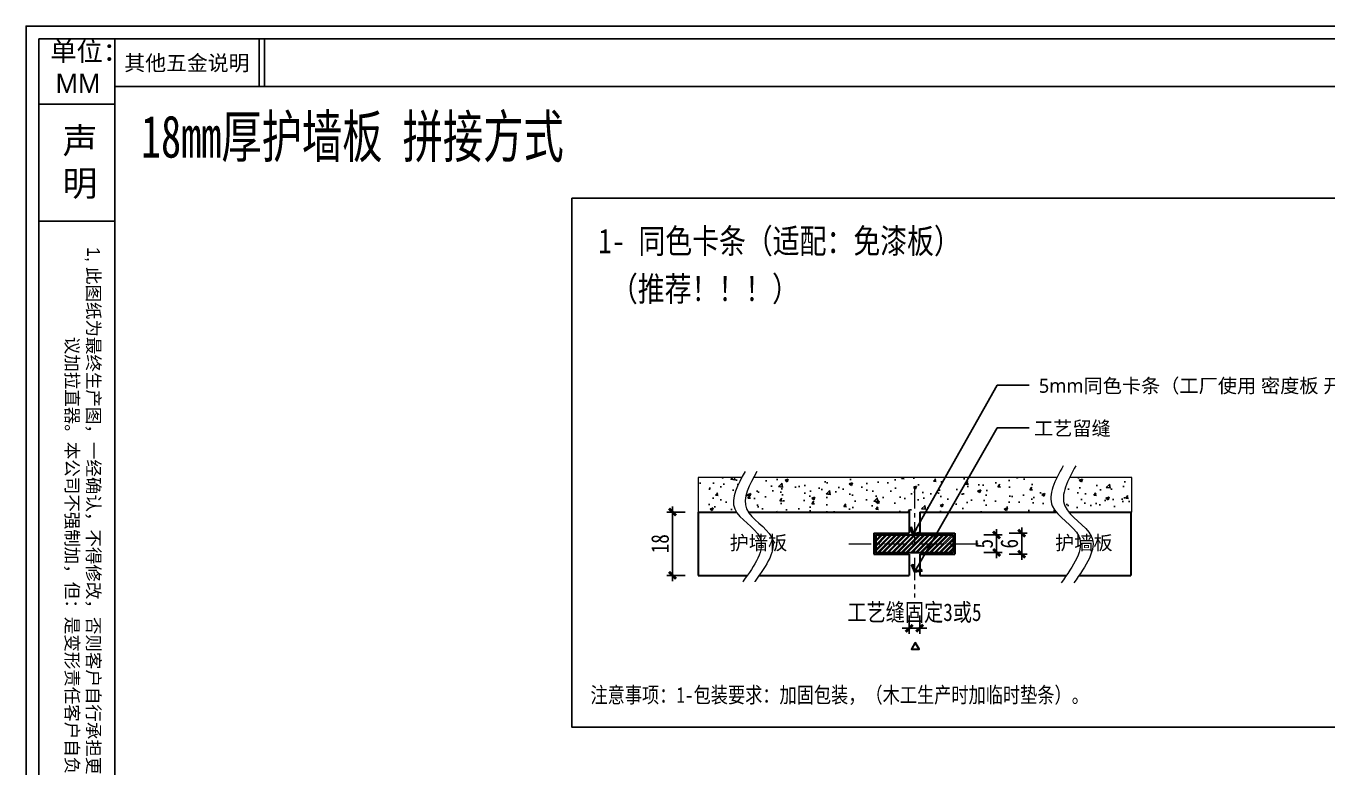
# Model space of a CAD drawing. Header units: millimetres. Extents: x 4862 to 20554, y 7569 to 11262.
# Drawn here: x 5961 to 6331.3, y 9980.1 to 10191 of the extents above; entities that cross this region are included whole.
import ezdxf
from ezdxf.enums import TextEntityAlignment as Align

# ---------------------------------------------------------------- set-up
doc = ezdxf.new("R2010")
doc.units = ezdxf.units.MM
doc.linetypes.add('CENTERX2', pattern=[20.32, 12.7, -2.54, 2.54, -2.54])
doc.layers.add('0 @ 1', color=7, linetype='Continuous')
doc.styles.get("Standard").update_dxf_attribs({"font": 'arial.ttf'})
doc.styles.add('宋', font='SimSun.ttf', dxfattribs={"width": 0.7})
doc.styles.add('家具尺寸文字', font='SimSun.ttf', dxfattribs={"width": 0.8})
doc.styles.add('黑石雅黑', font='Microsoft YaHei.ttf')
doc.dimstyles.new('副本 固装比例2', dxfattribs={"dimscale": 2, "dimtxt": 2.5, "dimasz": 1, "dimexe": 0.8, "dimexo": 1.2, "dimgap": 0.5, "dimtad": 1, "dimdec": 0, "dimdsep": 46, "dimtxsty": '家具尺寸文字', "dimblk": 'ARCHTICK', "dimcen": 0, "dimdle": 0.8, "dimclrd": 8, "dimclre": 8, "dimclrt": 2, "dimadec": 1, "dimazin": 2, "dimtfac": 1, "dimtdec": 0, "dimtix": 1, "dimtmove": 2, "dimatfit": 2, "dimfxl": 0, "dimtolj": 1, "dimtzin": 0, "dimarcsym": 0})
doc.dimstyles.new('深化(A1)1：1', dxfattribs={"dimtxt": 3, "dimasz": 1, "dimexe": 1.5, "dimexo": 1, "dimgap": 1, "dimtad": 1, "dimdec": 0, "dimrnd": 5, "dimdsep": 46, "dimtxsty": '黑石雅黑', "dimblk": 'ARCHTICK', "dimcen": 1, "dimclrd": 44, "dimclre": 44, "dimclrt": 50, "dimadec": 0, "dimazin": 2, "dimtfac": 1, "dimtdec": 0, "dimtix": 1, "dimtmove": 2, "dimatfit": 3, "dimldrblk": 'hl_arrow2', "dimfxl": 0, "dimtolj": 1, "dimarcsym": 0})
pattern_1 = [(50, (-36235.032, 49124.2635), (9.10923345, -0.7969543), [0.9525, -10.4775]), (355, (-36235.032, 49124.2635), (-1.762171, 9.5528423), [0.762, -8.3820292]), (100.451445, (-36234.273, 49124.197), (7.3470624, 8.7558876), [0.8095004, -8.9045122]), (46.1842, (-36235.032, 49126.803), (13.553952, -2.1021164), [1.42875, -15.71625]), (96.635558, (-36233.902, 49126.628), (11.8702067, 12.3713062), [1.214251, -13.3567804]), (351.18415, (-36235.032, 49126.803), (11.8702067, 12.3713062), [1.1429984, -12.5729866]), (21, (-36233.762, 49126.1685), (7.5807196, -5.1132599), [0.9525, -10.4775]), (326, (-36233.762, 49126.1685), (3.0901014, 9.2093983), [0.762, -8.382]), (71.451445, (-36233.13, 49125.742), (10.670821, 4.0961384), [0.8095004, -8.9044969]), (37.5, (-36235.0318, 49124.2635), (0.15443016, 4.22775194), [0, -8.2804, 0, -8.509, 0, -8.41375]), (7.5, (-36235.0318, 49124.2635), (3.34098313, 5.00902874), [0, -4.8514, 0, -8.0899, 0, -3.20675]), (327.5, (-36237.864, 49124.2635), (6.77952976, -0.2864372), [0, -3.175, 0, -9.906, 0, -13.1445]), (317.5, (-36239.134, 49124.2635), (7.40645907, 1.27132455), [0, -4.1275, 0, -6.5786, 0, -9.3345])]

# ---------------------------------------------------------------- blocks, each defined once
blk = doc.blocks.new('A$C398a0407')
for p, q in [((443.2, 6784), (443.2, 64)), ((1163.2, 6546.9), (1163.2, 6784)), ((1189.6, 6546.9), (1189.6, 6784)), ((443.2, 6546.9), (8134, 6546.9))]:
    blk.add_line(p, q)
at = {"color": 8}
for p, q in [((64, 6457.7), (443.2, 6457.7)), ((64, 5874.2), (443.2, 5874.2))]:
    blk.add_line(p, q, dxfattribs=at)
for points in [[(9632, 0), (0, 0), (0, 6848), (9632, 6848)], [(9568, 64), (64, 64), (64, 6784), (9568, 6784)]]:
    blk.add_lwpolyline(points, close=True)
at = {"color": 8, "insert": (368.9, 272.3), "char_height": 64, "width": 5497.15, "attachment_point": 3, "rotation": 270}
blk.add_mtext('1, {\\fSimSun|b0|i0|c134|p2;此图纸为最终生产图，一经确认，不得修改，否则客户自行承担更改所产生的费用以及更改后出现的后果。  }2{\\fSimSun|b0|i0|c134|p2;，门高1600mm以上的门，都建议加拉直器。本公司不强制加，但：是变形责任客户自负。  }3{\\fSimSun|b0|i0|c134|p2;，如客户需要另外添加任何配件，需另外下单，此图纸不包含在内。}', dxfattribs=at)
at = {"layer": '0 @ 1', "color": 8, "attachment_point": 1}
for s, insert, char_height, width in [('\\pi13.703;单位：\\P\\pi40.286;MM', (107.3, 6770.1), 96, 391.163), ('{\\fSimSun|b0|i0|c134|p2;其他五金说明}', (490.9, 6701.9), 76.325, 737.994), ('声明', (182.3, 6340), 127.53, 194.038)]:
    blk.add_mtext(s, dxfattribs=dict(at, insert=insert, char_height=char_height, width=width))
blk = doc.blocks.new('_ArchTick')
at = {"color": 0, "linetype": 'ByBlock', "const_width": 0.4}
blk.add_lwpolyline([(-0.5, -0.5), (0.5, 0.5)], dxfattribs=at)
blk = doc.blocks.new('hl_arrow2')
at = {"color": 2}
blk.add_line((-0.22, 0), (-1, 0), dxfattribs=at)
blk.add_lwpolyline([(-0.22, 0), (-0.86, -0.69), (-0.65, -0.86), (0, 0), (-0.65, 0.86), (-0.86, 0.69)], close=True, dxfattribs=at)
for points in [[(-0.86, 0.69), (-0.65, 0.86), (-0.22, 0), (0, 0)], [(-0.86, -0.69), (-0.65, -0.86), (-0.22, 0), (0, 0)]]:
    blk.add_solid(points, dxfattribs=at)
blk = doc.blocks.new('*D136')
at = {"color": 8, "lineweight": -2, "transparency": 16777216}
for p, q in [((6212.15, 10019.83), (6210.15, 10019.83)), ((6212.15, 10023.43), (6212.15, 10018.23)), ((6212.15, 10019.83), (6215.15, 10019.83)), ((6215.15, 10023.43), (6215.15, 10018.23)), ((6215.15, 10019.83), (6217.15, 10019.83))]:
    blk.add_line(p, q, dxfattribs=at)
at = {"layer": 'Defpoints', "color": 0, "transparency": 16777216}
for p in [(6212.15, 10034.86), (6215.15, 10034.86), (6215.15, 10019.83)]:
    blk.add_point(p, dxfattribs=at)
at = {"color": 8, "lineweight": -2, "transparency": 16777216, "xscale": 2, "yscale": 2, "zscale": 2}
blk.add_blockref('_ArchTick', (6212.15, 10019.83), dxfattribs=at)
at = {"color": 8, "lineweight": -2, "transparency": 16777216, "xscale": 2, "yscale": 2, "zscale": 2, "rotation": 180}
blk.add_blockref('_ArchTick', (6215.15, 10019.83), dxfattribs=at)
at = {"color": 2, "transparency": 16777216, "insert": (6213.65, 10024.11), "char_height": 5, "attachment_point": 5, "style": '家具尺寸文字'}
blk.add_mtext('\\A1;工艺缝固定3或5', dxfattribs=at)
blk = doc.blocks.new('*D140')
at = {"color": 8, "lineweight": -2, "transparency": 16777216}
for p, q in [((6144.82, 10033.26), (6144.82, 10054.46)), ((6148.42, 10052.86), (6143.22, 10052.86)), ((6148.42, 10034.86), (6143.22, 10034.86))]:
    blk.add_line(p, q, dxfattribs=at)
at = {"layer": 'Defpoints', "color": 0, "transparency": 16777216}
for p in [(6144.82, 10052.86), (6152.15, 10052.86), (6152.15, 10034.86)]:
    blk.add_point(p, dxfattribs=at)
at = {"color": 8, "lineweight": -2, "transparency": 16777216, "xscale": 2, "yscale": 2, "zscale": 2}
for p, rotation in [((6144.82, 10052.86), 90), ((6144.82, 10034.86), 270)]:
    blk.add_blockref('_ArchTick', p, dxfattribs=dict(at, rotation=rotation))
at = {"color": 2, "transparency": 16777216, "insert": (6141.32, 10043.86), "char_height": 5, "attachment_point": 5, "rotation": 90, "style": '家具尺寸文字'}
blk.add_mtext('\\A1;18', dxfattribs=at)
blk = doc.blocks.new('*D137')
at = {"color": 8, "lineweight": -2, "transparency": 16777216}
for p, q in [((6240.55, 10046.86), (6245.75, 10046.86)), ((6244.15, 10039.26), (6244.15, 10048.46)), ((6240.55, 10040.86), (6245.75, 10040.86))]:
    blk.add_line(p, q, dxfattribs=at)
at = {"layer": 'Defpoints', "color": 0, "transparency": 16777216}
for p in [(6225.15, 10046.86), (6244.15, 10046.86), (6225.15, 10040.86)]:
    blk.add_point(p, dxfattribs=at)
at = {"color": 8, "lineweight": -2, "transparency": 16777216, "xscale": 2, "yscale": 2, "zscale": 2}
for p, rotation in [((6244.15, 10046.86), 90), ((6244.15, 10040.86), 270)]:
    blk.add_blockref('_ArchTick', p, dxfattribs=dict(at, rotation=rotation))
at = {"color": 2, "transparency": 16777216, "insert": (6240.65, 10043.86), "char_height": 5, "attachment_point": 5, "rotation": 90, "style": '家具尺寸文字'}
blk.add_mtext('\\A1;6', dxfattribs=at)
blk = doc.blocks.new('*D139')
at = {"color": 8, "lineweight": -2, "transparency": 16777216}
for p, q in [((6233.4, 10046.36), (6238.6, 10046.36)), ((6237, 10039.76), (6237, 10047.96)), ((6233.4, 10041.36), (6238.6, 10041.36))]:
    blk.add_line(p, q, dxfattribs=at)
at = {"layer": 'Defpoints', "color": 0, "transparency": 16777216}
for p in [(6224.65, 10046.36), (6237, 10046.36), (6224.65, 10041.36)]:
    blk.add_point(p, dxfattribs=at)
at = {"color": 8, "lineweight": -2, "transparency": 16777216, "xscale": 2, "yscale": 2, "zscale": 2}
for p, rotation in [((6237, 10046.36), 90), ((6237, 10041.36), 270)]:
    blk.add_blockref('_ArchTick', p, dxfattribs=dict(at, rotation=rotation))
at = {"color": 2, "transparency": 16777216, "insert": (6233.5, 10043.86), "char_height": 5, "attachment_point": 5, "rotation": 90, "style": '家具尺寸文字'}
blk.add_mtext('\\A1;5', dxfattribs=at)
blk = doc.blocks.new('A$Caecb7373')
at = {"color": 1}
blk.add_lwpolyline([(0, 821.76), (1155.84, 821.76), (1155.84, 0), (0, 0)], close=True, dxfattribs=at)

msp = doc.modelspace()

# ---------------------------------------------------------------- hatches: boundary and pattern name
h = msp.add_hatch()
h.set_pattern_fill('AR-CONC', color=8, scale=0.05)
h.set_pattern_definition(pattern_1)
h.paths.add_polyline_path([(6164.297, 10062.255), (6164.288, 10062.236), (6164.311, 10062.281), (6164.335, 10062.326), (6164.358, 10062.37), (6164.381, 10062.415), (6164.405, 10062.46), (6164.429, 10062.504), (6164.452, 10062.549), (6164.476, 10062.594), (6164.5, 10062.638), (6152.146, 10062.638), (6152.146, 10052.865), (6163.049, 10052.865), (6162.938, 10053.036), (6162.775, 10053.319), (6162.631, 10053.605), (6162.507, 10053.896), (6162.403, 10054.191), (6162.319, 10054.491), (6162.254, 10054.795), (6162.207, 10055.103), (6162.178, 10055.415), (6162.166, 10055.731), (6162.17, 10056.05), (6162.19, 10056.373), (6162.225, 10056.699), (6162.274, 10057.029), (6162.337, 10057.361), (6162.413, 10057.696), (6162.502, 10058.035), (6162.602, 10058.375), (6162.714, 10058.719), (6162.836, 10059.064), (6162.968, 10059.412), (6163.109, 10059.762), (6163.258, 10060.113), (6163.415, 10060.467), (6163.58, 10060.822), (6163.751, 10061.178), (6163.928, 10061.536), (6164.11, 10061.895)])
h.paths.add_polyline_path([(6256.006, 10056.55), (6256.018, 10056.374), (6256.028, 10056.355), (6256.049, 10056.319), (6256.07, 10056.284), (6256.091, 10056.248), (6256.113, 10056.212), (6256.135, 10056.177), (6256.157, 10056.141), (6256.18, 10056.106), (6256.203, 10056.07), (6256.226, 10056.035), (6256.25, 10056), (6256.274, 10055.965), (6256.299, 10055.93), (6256.323, 10055.895), (6256.348, 10055.86), (6256.374, 10055.825), (6256.4, 10055.79), (6256.426, 10055.756), (6256.452, 10055.721), (6256.478, 10055.686), (6256.505, 10055.652), (6256.533, 10055.617), (6256.56, 10055.583), (6256.588, 10055.549), (6256.616, 10055.515), (6256.644, 10055.48), (6256.673, 10055.446), (6256.701, 10055.412), (6256.73, 10055.378), (6256.76, 10055.344), (6256.789, 10055.31), (6256.819, 10055.277), (6256.849, 10055.243), (6256.879, 10055.209), (6256.91, 10055.176), (6256.941, 10055.142), (6256.972, 10055.108), (6257.003, 10055.075), (6257.034, 10055.041), (6257.066, 10055.008), (6257.097, 10054.975), (6257.129, 10054.941), (6257.161, 10054.908), (6257.194, 10054.875), (6257.226, 10054.842), (6257.259, 10054.809), (6257.292, 10054.776), (6257.325, 10054.743), (6257.358, 10054.71), (6257.392, 10054.677), (6257.425, 10054.644), (6257.459, 10054.611), (6257.493, 10054.578), (6257.526, 10054.545), (6257.561, 10054.512), (6257.595, 10054.48), (6257.629, 10054.447), (6257.664, 10054.414), (6257.698, 10054.382), (6257.733, 10054.349), (6257.768, 10054.316), (6257.803, 10054.284), (6257.838, 10054.251), (6257.873, 10054.219), (6257.908, 10054.186), (6257.943, 10054.154), (6257.979, 10054.121), (6258.014, 10054.089), (6258.05, 10054.057), (6258.085, 10054.024), (6258.121, 10053.992), (6258.157, 10053.96), (6258.192, 10053.927), (6258.228, 10053.895), (6258.264, 10053.863), (6258.3, 10053.831), (6258.336, 10053.798), (6258.372, 10053.766), (6258.408, 10053.734), (6258.444, 10053.702), (6258.48, 10053.669), (6258.516, 10053.637), (6258.552, 10053.605), (6258.588, 10053.573), (6258.624, 10053.541), (6258.66, 10053.508), (6258.696, 10053.476), (6258.733, 10053.444), (6258.769, 10053.412), (6258.805, 10053.38), (6258.841, 10053.348), (6258.877, 10053.316), (6258.912, 10053.283), (6258.948, 10053.251), (6258.984, 10053.219), (6259.02, 10053.187), (6259.056, 10053.155), (6259.091, 10053.123), (6259.127, 10053.09), (6259.162, 10053.058), (6259.198, 10053.026), (6259.233, 10052.994), (6259.269, 10052.962), (6259.304, 10052.929), (6259.339, 10052.897), (6259.374, 10052.865), (6275.469, 10052.865), (6275.469, 10062.638), (6257.752, 10062.638), (6257.722, 10062.578), (6257.542, 10062.206), (6257.369, 10061.835), (6257.203, 10061.466), (6257.045, 10061.099), (6256.896, 10060.734), (6256.755, 10060.37), (6256.625, 10060.009), (6256.505, 10059.65), (6256.396, 10059.294), (6256.299, 10058.94), (6256.215, 10058.589), (6256.143, 10058.241), (6256.086, 10057.896), (6256.042, 10057.555), (6256.014, 10057.216), (6256.002, 10056.881)])
h.paths.add_polyline_path([(6252.963, 10057.591), (6252.967, 10057.572), (6252.97, 10057.552)])
h.paths.add_polyline_path([(6254.042, 10062.366), (6254.02, 10062.321), (6254.042, 10062.366), (6254.064, 10062.411), (6254.085, 10062.457), (6254.107, 10062.502), (6254.129, 10062.548), (6254.152, 10062.593), (6254.174, 10062.638), (6167.862, 10062.638), (6167.85, 10062.616), (6167.659, 10062.255), (6167.472, 10061.895), (6167.29, 10061.536), (6167.113, 10061.178), (6166.942, 10060.822), (6166.778, 10060.467), (6166.62, 10060.113), (6166.471, 10059.762), (6166.33, 10059.412), (6166.198, 10059.064), (6166.076, 10058.719), (6165.964, 10058.375), (6165.864, 10058.035), (6165.775, 10057.696), (6165.699, 10057.361), (6165.636, 10057.029), (6165.587, 10056.699), (6165.552, 10056.373), (6165.537, 10056.129), (6165.538, 10056.125), (6165.554, 10056.089), (6165.569, 10056.053), (6165.585, 10056.017), (6165.602, 10055.981), (6165.619, 10055.945), (6165.636, 10055.91), (6165.654, 10055.874), (6165.672, 10055.839), (6165.69, 10055.804), (6165.709, 10055.768), (6165.729, 10055.733), (6165.748, 10055.698), (6165.768, 10055.663), (6165.789, 10055.628), (6165.81, 10055.593), (6165.831, 10055.559), (6165.852, 10055.524), (6165.874, 10055.489), (6165.896, 10055.455), (6165.919, 10055.42), (6165.942, 10055.386), (6165.965, 10055.352), (6165.989, 10055.318), (6166.013, 10055.284), (6166.037, 10055.25), (6166.061, 10055.216), (6166.086, 10055.182), (6166.111, 10055.148), (6166.137, 10055.114), (6166.163, 10055.08), (6166.189, 10055.047), (6166.215, 10055.013), (6166.242, 10054.98), (6166.269, 10054.946), (6166.296, 10054.913), (6166.323, 10054.88), (6166.351, 10054.846), (6166.379, 10054.813), (6166.407, 10054.78), (6166.436, 10054.747), (6166.465, 10054.714), (6166.494, 10054.681), (6166.523, 10054.648), (6166.552, 10054.615), (6166.582, 10054.582), (6166.612, 10054.55), (6166.642, 10054.517), (6166.672, 10054.484), (6166.703, 10054.452), (6166.734, 10054.419), (6166.765, 10054.387), (6166.796, 10054.354), (6166.827, 10054.322), (6166.859, 10054.29), (6166.89, 10054.257), (6166.922, 10054.225), (6166.954, 10054.193), (6166.987, 10054.161), (6167.019, 10054.129), (6167.052, 10054.096), (6167.084, 10054.064), (6167.117, 10054.032), (6167.15, 10054), (6167.183, 10053.968), (6167.217, 10053.936), (6167.25, 10053.905), (6167.284, 10053.873), (6167.317, 10053.841), (6167.351, 10053.809), (6167.385, 10053.777), (6167.419, 10053.746), (6167.453, 10053.714), (6167.487, 10053.682), (6167.521, 10053.651), (6167.556, 10053.619), (6167.59, 10053.587), (6167.625, 10053.556), (6167.659, 10053.524), (6167.694, 10053.493), (6167.729, 10053.461), (6167.764, 10053.43), (6167.799, 10053.398), (6167.833, 10053.367), (6167.868, 10053.335), (6167.903, 10053.304), (6167.938, 10053.272), (6167.973, 10053.241), (6168.009, 10053.21), (6168.044, 10053.178), (6168.079, 10053.147), (6168.114, 10053.116), (6168.149, 10053.084), (6168.184, 10053.053), (6168.219, 10053.021), (6168.255, 10052.99), (6168.29, 10052.959), (6168.325, 10052.927), (6168.36, 10052.896), (6168.395, 10052.865), (6253.958, 10052.865), (6253.745, 10053.131), (6253.544, 10053.4), (6253.358, 10053.672), (6253.187, 10053.948), (6253.032, 10054.227), (6252.894, 10054.51), (6252.775, 10054.797), (6252.674, 10055.089), (6252.591, 10055.384), (6252.525, 10055.683), (6252.477, 10055.986), (6252.444, 10056.293), (6252.427, 10056.603), (6252.425, 10056.916), (6252.438, 10057.233), (6252.465, 10057.552), (6252.505, 10057.875), (6252.558, 10058.201), (6252.624, 10058.529), (6252.701, 10058.86), (6252.79, 10059.193), (6252.889, 10059.529), (6252.999, 10059.867), (6253.118, 10060.207), (6253.246, 10060.55), (6253.383, 10060.894), (6253.527, 10061.24), (6253.679, 10061.587), (6253.838, 10061.936), (6254.003, 10062.287)])
h.paths.add_polyline_path([(6255.758, 10053.766), (6255.775, 10053.751), (6255.794, 10053.734)])
h.paths.add_polyline_path([(6253.988, 10062.253), (6253.978, 10062.23), (6253.999, 10062.276)])
h.paths.add_polyline_path([(6255.686, 10053.831), (6255.703, 10053.815), (6255.722, 10053.798)])
h.paths.add_polyline_path([(6253.946, 10062.162), (6253.935, 10062.14), (6253.956, 10062.185)])
h.paths.add_polyline_path([(6255.615, 10053.895), (6255.632, 10053.88), (6255.651, 10053.863)])
h.paths.add_polyline_path([(6253.904, 10062.072), (6253.894, 10062.05), (6253.914, 10062.095)])
h.paths.add_polyline_path([(6255.543, 10053.96), (6255.56, 10053.944), (6255.579, 10053.927)])
h.paths.add_polyline_path([(6253.863, 10061.982), (6253.853, 10061.96), (6253.873, 10062.005)])
h.paths.add_polyline_path([(6255.472, 10054.024), (6255.489, 10054.009), (6255.507, 10053.992)])
h.paths.add_polyline_path([(6253.822, 10061.892), (6253.812, 10061.87), (6253.832, 10061.915)])
h.paths.add_polyline_path([(6255.401, 10054.089), (6255.418, 10054.073), (6255.436, 10054.057)])
h.paths.add_polyline_path([(6253.782, 10061.802), (6253.772, 10061.78), (6253.792, 10061.825)])
h.paths.add_polyline_path([(6255.33, 10054.154), (6255.347, 10054.138), (6255.365, 10054.121)])
h.paths.add_polyline_path([(6253.743, 10061.712), (6253.733, 10061.69), (6253.753, 10061.735)])
h.paths.add_polyline_path([(6255.259, 10054.219), (6255.276, 10054.203), (6255.294, 10054.186)])
h.paths.add_polyline_path([(6253.704, 10061.623), (6253.695, 10061.601), (6253.714, 10061.645)])
h.paths.add_polyline_path([(6255.189, 10054.284), (6255.206, 10054.268), (6255.224, 10054.251)])
h.paths.add_polyline_path([(6253.666, 10061.533), (6253.657, 10061.511), (6253.676, 10061.556)])
h.paths.add_polyline_path([(6255.119, 10054.349), (6255.136, 10054.333), (6255.154, 10054.316)])
h.paths.add_polyline_path([(6253.629, 10061.444), (6253.62, 10061.422), (6253.638, 10061.467)])
h.paths.add_polyline_path([(6255.05, 10054.414), (6255.067, 10054.398), (6255.085, 10054.382)])
h.paths.add_polyline_path([(6253.592, 10061.355), (6253.583, 10061.333), (6253.601, 10061.377)])
h.paths.add_polyline_path([(6254.981, 10054.48), (6254.998, 10054.464), (6255.016, 10054.447)])
h.paths.add_polyline_path([(6253.556, 10061.266), (6253.548, 10061.244), (6253.565, 10061.288)])
h.paths.add_polyline_path([(6254.913, 10054.545), (6254.93, 10054.529), (6254.947, 10054.512)])
h.paths.add_polyline_path([(6253.521, 10061.177), (6253.513, 10061.155), (6253.53, 10061.2)])
h.paths.add_polyline_path([(6254.845, 10054.611), (6254.862, 10054.595), (6254.879, 10054.578)])
h.paths.add_polyline_path([(6253.487, 10061.089), (6253.478, 10061.067), (6253.495, 10061.111)])
h.paths.add_polyline_path([(6254.778, 10054.677), (6254.794, 10054.66), (6254.811, 10054.644)])
h.paths.add_polyline_path([(6253.453, 10061), (6253.445, 10060.978), (6253.462, 10061.022)])
h.paths.add_polyline_path([(6254.711, 10054.743), (6254.728, 10054.726), (6254.745, 10054.71)])
h.paths.add_polyline_path([(6253.42, 10060.912), (6253.412, 10060.89), (6253.429, 10060.934)])
h.paths.add_polyline_path([(6254.645, 10054.809), (6254.662, 10054.792), (6254.678, 10054.776)])
h.paths.add_polyline_path([(6253.388, 10060.824), (6253.381, 10060.802), (6253.397, 10060.846)])
h.paths.add_polyline_path([(6254.58, 10054.875), (6254.596, 10054.859), (6254.613, 10054.842)])
h.paths.add_polyline_path([(6253.357, 10060.736), (6253.35, 10060.714), (6253.365, 10060.758)])
h.paths.add_polyline_path([(6254.516, 10054.941), (6254.532, 10054.925), (6254.548, 10054.908)])
h.paths.add_polyline_path([(6253.327, 10060.648), (6253.32, 10060.626), (6253.335, 10060.67)])
h.paths.add_polyline_path([(6254.452, 10055.008), (6254.468, 10054.992), (6254.484, 10054.975)])
h.paths.add_polyline_path([(6253.298, 10060.561), (6253.29, 10060.539), (6253.305, 10060.583)])
h.paths.add_polyline_path([(6254.389, 10055.075), (6254.405, 10055.058), (6254.42, 10055.041)])
h.paths.add_polyline_path([(6253.269, 10060.473), (6253.262, 10060.452), (6253.276, 10060.495)])
h.paths.add_polyline_path([(6254.327, 10055.142), (6254.342, 10055.125), (6254.358, 10055.108)])
h.paths.add_polyline_path([(6253.241, 10060.386), (6253.235, 10060.365), (6253.248, 10060.408)])
h.paths.add_polyline_path([(6254.266, 10055.209), (6254.281, 10055.193), (6254.296, 10055.176)])
h.paths.add_polyline_path([(6253.215, 10060.299), (6253.208, 10060.278), (6253.221, 10060.321)])
h.paths.add_polyline_path([(6254.206, 10055.277), (6254.22, 10055.26), (6254.236, 10055.243)])
h.paths.add_polyline_path([(6253.189, 10060.213), (6253.183, 10060.191), (6253.195, 10060.234)])
h.paths.add_polyline_path([(6254.146, 10055.344), (6254.161, 10055.328), (6254.176, 10055.31)])
h.paths.add_polyline_path([(6253.164, 10060.126), (6253.158, 10060.105), (6253.17, 10060.148)])
h.paths.add_polyline_path([(6254.088, 10055.412), (6254.102, 10055.395), (6254.117, 10055.378)])
h.paths.add_polyline_path([(6253.14, 10060.04), (6253.135, 10060.018), (6253.146, 10060.061)])
h.paths.add_polyline_path([(6254.03, 10055.48), (6254.044, 10055.463), (6254.059, 10055.446)])
h.paths.add_polyline_path([(6253.117, 10059.954), (6253.112, 10059.932), (6253.123, 10059.975)])
h.paths.add_polyline_path([(6253.974, 10055.549), (6253.988, 10055.532), (6254.002, 10055.515)])
h.paths.add_polyline_path([(6253.096, 10059.868), (6253.09, 10059.847), (6253.101, 10059.889)])
h.paths.add_polyline_path([(6253.919, 10055.617), (6253.932, 10055.6), (6253.946, 10055.583)])
h.paths.add_polyline_path([(6253.075, 10059.782), (6253.07, 10059.761), (6253.08, 10059.804)])
h.paths.add_polyline_path([(6253.865, 10055.686), (6253.878, 10055.669), (6253.892, 10055.652)])
h.paths.add_polyline_path([(6253.055, 10059.697), (6253.05, 10059.676), (6253.06, 10059.718)])
h.paths.add_polyline_path([(6253.812, 10055.756), (6253.825, 10055.738), (6253.838, 10055.721)])
h.paths.add_polyline_path([(6253.036, 10059.612), (6253.032, 10059.591), (6253.041, 10059.633)])
h.paths.add_polyline_path([(6253.76, 10055.825), (6253.773, 10055.808), (6253.786, 10055.79)])
h.paths.add_polyline_path([(6253.019, 10059.527), (6253.014, 10059.506), (6253.023, 10059.548)])
h.paths.add_polyline_path([(6253.71, 10055.895), (6253.722, 10055.877), (6253.735, 10055.86)])
h.paths.add_polyline_path([(6253.002, 10059.442), (6252.998, 10059.421), (6253.006, 10059.463)])
h.paths.add_polyline_path([(6253.661, 10055.965), (6253.673, 10055.947), (6253.685, 10055.93)])
h.paths.add_polyline_path([(6252.987, 10059.358), (6252.983, 10059.337), (6252.991, 10059.379)])
h.paths.add_polyline_path([(6253.613, 10056.035), (6253.624, 10056.017), (6253.637, 10056)])
h.paths.add_polyline_path([(6252.972, 10059.274), (6252.969, 10059.253), (6252.976, 10059.295)])
h.paths.add_polyline_path([(6253.566, 10056.106), (6253.578, 10056.088), (6253.589, 10056.07)])
h.paths.add_polyline_path([(6252.959, 10059.19), (6252.956, 10059.169), (6252.963, 10059.211)])
h.paths.add_polyline_path([(6253.521, 10056.177), (6253.532, 10056.159), (6253.543, 10056.141)])
h.paths.add_polyline_path([(6252.947, 10059.106), (6252.945, 10059.085), (6252.95, 10059.127)])
h.paths.add_polyline_path([(6253.477, 10056.248), (6253.488, 10056.23), (6253.499, 10056.212)])
h.paths.add_polyline_path([(6252.937, 10059.023), (6252.934, 10059.002), (6252.939, 10059.044)])
h.paths.add_polyline_path([(6253.435, 10056.319), (6253.445, 10056.302), (6253.456, 10056.284)])
h.paths.add_polyline_path([(6252.927, 10058.94), (6252.925, 10058.919), (6252.929, 10058.96)])
h.paths.add_polyline_path([(6253.394, 10056.391), (6253.404, 10056.373), (6253.415, 10056.355)])
h.paths.add_polyline_path([(6252.919, 10058.857), (6252.917, 10058.836), (6252.921, 10058.878)])
h.paths.add_polyline_path([(6253.355, 10056.464), (6253.365, 10056.446), (6253.375, 10056.427)])
h.paths.add_polyline_path([(6252.912, 10058.774), (6252.91, 10058.754), (6252.913, 10058.795)])
h.paths.add_polyline_path([(6253.317, 10056.536), (6253.326, 10056.518), (6253.336, 10056.5)])
h.paths.add_polyline_path([(6252.906, 10058.692), (6252.905, 10058.672), (6252.907, 10058.713)])
h.paths.add_polyline_path([(6253.281, 10056.609), (6253.29, 10056.591), (6253.299, 10056.573)])
h.paths.add_polyline_path([(6252.901, 10058.61), (6252.9, 10058.59), (6252.902, 10058.631)])
h.paths.add_polyline_path([(6253.247, 10056.682), (6253.255, 10056.664), (6253.264, 10056.646)])
h.paths.add_polyline_path([(6252.898, 10058.528), (6252.898, 10058.508), (6252.899, 10058.549)])
h.paths.add_polyline_path([(6253.214, 10056.756), (6253.222, 10056.738), (6253.23, 10056.719)])
h.paths.add_polyline_path([(6252.896, 10058.447), (6252.896, 10058.427), (6252.897, 10058.467)])
h.paths.add_polyline_path([(6253.183, 10056.83), (6253.191, 10056.812), (6253.198, 10056.793)])
h.paths.add_polyline_path([(6252.896, 10058.366), (6252.896, 10058.346), (6252.896, 10058.386)])
h.paths.add_polyline_path([(6253.154, 10056.905), (6253.161, 10056.886), (6253.168, 10056.867)])
h.paths.add_polyline_path([(6252.896, 10058.285), (6252.897, 10058.265), (6252.896, 10058.305)])
h.paths.add_polyline_path([(6253.126, 10056.98), (6253.133, 10056.961), (6253.14, 10056.942)])
h.paths.add_polyline_path([(6252.898, 10058.204), (6252.899, 10058.184), (6252.898, 10058.225)])
h.paths.add_polyline_path([(6253.1, 10057.055), (6253.106, 10057.036), (6253.113, 10057.017)])
h.paths.add_polyline_path([(6252.902, 10058.124), (6252.903, 10058.104), (6252.901, 10058.144)])
h.paths.add_polyline_path([(6253.076, 10057.13), (6253.082, 10057.111), (6253.088, 10057.092)])
h.paths.add_polyline_path([(6252.907, 10058.044), (6252.908, 10058.024), (6252.906, 10058.064)])
h.paths.add_polyline_path([(6253.053, 10057.206), (6253.058, 10057.187), (6253.064, 10057.168)])
h.paths.add_polyline_path([(6252.913, 10057.965), (6252.915, 10057.945), (6252.912, 10057.985)])
h.paths.add_polyline_path([(6253.032, 10057.283), (6253.037, 10057.263), (6253.042, 10057.244)])
h.paths.add_polyline_path([(6252.921, 10057.885), (6252.923, 10057.866), (6252.919, 10057.905)])
h.paths.add_polyline_path([(6253.012, 10057.359), (6253.017, 10057.34), (6253.022, 10057.321)])
h.paths.add_polyline_path([(6252.93, 10057.807), (6252.933, 10057.787), (6252.928, 10057.826)])
h.paths.add_polyline_path([(6252.994, 10057.436), (6252.999, 10057.417), (6253.003, 10057.398)])
h.paths.add_polyline_path([(6252.941, 10057.728), (6252.944, 10057.708), (6252.938, 10057.748)])
h.paths.add_polyline_path([(6252.978, 10057.514), (6252.982, 10057.494), (6252.986, 10057.475)])
h.paths.add_polyline_path([(6252.95, 10057.669), (6252.953, 10057.65), (6252.956, 10057.63)])
h = msp.add_hatch()
h.set_pattern_fill('AR-CONC', color=8, scale=0.05)
h.set_pattern_definition(pattern_1)
h.paths.add_polyline_path([(6164.297, 10062.255), (6164.288, 10062.236), (6164.311, 10062.281), (6164.335, 10062.326), (6164.358, 10062.37), (6164.381, 10062.415), (6164.405, 10062.46), (6164.429, 10062.504), (6164.452, 10062.549), (6164.476, 10062.594), (6164.5, 10062.638), (6152.146, 10062.638), (6152.146, 10052.865), (6163.049, 10052.865), (6162.938, 10053.036), (6162.775, 10053.319), (6162.631, 10053.605), (6162.507, 10053.896), (6162.403, 10054.191), (6162.319, 10054.491), (6162.254, 10054.795), (6162.207, 10055.103), (6162.178, 10055.415), (6162.166, 10055.731), (6162.17, 10056.05), (6162.19, 10056.373), (6162.225, 10056.699), (6162.274, 10057.029), (6162.337, 10057.361), (6162.413, 10057.696), (6162.502, 10058.035), (6162.602, 10058.375), (6162.714, 10058.719), (6162.836, 10059.064), (6162.968, 10059.412), (6163.109, 10059.762), (6163.258, 10060.113), (6163.415, 10060.467), (6163.58, 10060.822), (6163.751, 10061.178), (6163.928, 10061.536), (6164.11, 10061.895)])
h.paths.add_polyline_path([(6256.006, 10056.55), (6256.018, 10056.374), (6256.028, 10056.355), (6256.049, 10056.319), (6256.07, 10056.284), (6256.091, 10056.248), (6256.113, 10056.212), (6256.135, 10056.177), (6256.157, 10056.141), (6256.18, 10056.106), (6256.203, 10056.07), (6256.226, 10056.035), (6256.25, 10056), (6256.274, 10055.965), (6256.299, 10055.93), (6256.323, 10055.895), (6256.348, 10055.86), (6256.374, 10055.825), (6256.4, 10055.79), (6256.426, 10055.756), (6256.452, 10055.721), (6256.478, 10055.686), (6256.505, 10055.652), (6256.533, 10055.617), (6256.56, 10055.583), (6256.588, 10055.549), (6256.616, 10055.515), (6256.644, 10055.48), (6256.673, 10055.446), (6256.701, 10055.412), (6256.73, 10055.378), (6256.76, 10055.344), (6256.789, 10055.31), (6256.819, 10055.277), (6256.849, 10055.243), (6256.879, 10055.209), (6256.91, 10055.176), (6256.941, 10055.142), (6256.972, 10055.108), (6257.003, 10055.075), (6257.034, 10055.041), (6257.066, 10055.008), (6257.097, 10054.975), (6257.129, 10054.941), (6257.161, 10054.908), (6257.194, 10054.875), (6257.226, 10054.842), (6257.259, 10054.809), (6257.292, 10054.776), (6257.325, 10054.743), (6257.358, 10054.71), (6257.392, 10054.677), (6257.425, 10054.644), (6257.459, 10054.611), (6257.493, 10054.578), (6257.526, 10054.545), (6257.561, 10054.512), (6257.595, 10054.48), (6257.629, 10054.447), (6257.664, 10054.414), (6257.698, 10054.382), (6257.733, 10054.349), (6257.768, 10054.316), (6257.803, 10054.284), (6257.838, 10054.251), (6257.873, 10054.219), (6257.908, 10054.186), (6257.943, 10054.154), (6257.979, 10054.121), (6258.014, 10054.089), (6258.05, 10054.057), (6258.085, 10054.024), (6258.121, 10053.992), (6258.157, 10053.96), (6258.192, 10053.927), (6258.228, 10053.895), (6258.264, 10053.863), (6258.3, 10053.831), (6258.336, 10053.798), (6258.372, 10053.766), (6258.408, 10053.734), (6258.444, 10053.702), (6258.48, 10053.669), (6258.516, 10053.637), (6258.552, 10053.605), (6258.588, 10053.573), (6258.624, 10053.541), (6258.66, 10053.508), (6258.696, 10053.476), (6258.733, 10053.444), (6258.769, 10053.412), (6258.805, 10053.38), (6258.841, 10053.348), (6258.877, 10053.316), (6258.912, 10053.283), (6258.948, 10053.251), (6258.984, 10053.219), (6259.02, 10053.187), (6259.056, 10053.155), (6259.091, 10053.123), (6259.127, 10053.09), (6259.162, 10053.058), (6259.198, 10053.026), (6259.233, 10052.994), (6259.269, 10052.962), (6259.304, 10052.929), (6259.339, 10052.897), (6259.374, 10052.865), (6275.469, 10052.865), (6275.469, 10062.638), (6257.752, 10062.638), (6257.722, 10062.578), (6257.542, 10062.206), (6257.369, 10061.835), (6257.203, 10061.466), (6257.045, 10061.099), (6256.896, 10060.734), (6256.755, 10060.37), (6256.625, 10060.009), (6256.505, 10059.65), (6256.396, 10059.294), (6256.299, 10058.94), (6256.215, 10058.589), (6256.143, 10058.241), (6256.086, 10057.896), (6256.042, 10057.555), (6256.014, 10057.216), (6256.002, 10056.881)])
h.paths.add_polyline_path([(6252.963, 10057.591), (6252.967, 10057.572), (6252.97, 10057.552)])
h.paths.add_polyline_path([(6254.042, 10062.366), (6254.02, 10062.321), (6254.042, 10062.366), (6254.064, 10062.411), (6254.085, 10062.457), (6254.107, 10062.502), (6254.129, 10062.548), (6254.152, 10062.593), (6254.174, 10062.638), (6167.862, 10062.638), (6167.85, 10062.616), (6167.659, 10062.255), (6167.472, 10061.895), (6167.29, 10061.536), (6167.113, 10061.178), (6166.942, 10060.822), (6166.778, 10060.467), (6166.62, 10060.113), (6166.471, 10059.762), (6166.33, 10059.412), (6166.198, 10059.064), (6166.076, 10058.719), (6165.964, 10058.375), (6165.864, 10058.035), (6165.775, 10057.696), (6165.699, 10057.361), (6165.636, 10057.029), (6165.587, 10056.699), (6165.552, 10056.373), (6165.537, 10056.129), (6165.538, 10056.125), (6165.554, 10056.089), (6165.569, 10056.053), (6165.585, 10056.017), (6165.602, 10055.981), (6165.619, 10055.945), (6165.636, 10055.91), (6165.654, 10055.874), (6165.672, 10055.839), (6165.69, 10055.804), (6165.709, 10055.768), (6165.729, 10055.733), (6165.748, 10055.698), (6165.768, 10055.663), (6165.789, 10055.628), (6165.81, 10055.593), (6165.831, 10055.559), (6165.852, 10055.524), (6165.874, 10055.489), (6165.896, 10055.455), (6165.919, 10055.42), (6165.942, 10055.386), (6165.965, 10055.352), (6165.989, 10055.318), (6166.013, 10055.284), (6166.037, 10055.25), (6166.061, 10055.216), (6166.086, 10055.182), (6166.111, 10055.148), (6166.137, 10055.114), (6166.163, 10055.08), (6166.189, 10055.047), (6166.215, 10055.013), (6166.242, 10054.98), (6166.269, 10054.946), (6166.296, 10054.913), (6166.323, 10054.88), (6166.351, 10054.846), (6166.379, 10054.813), (6166.407, 10054.78), (6166.436, 10054.747), (6166.465, 10054.714), (6166.494, 10054.681), (6166.523, 10054.648), (6166.552, 10054.615), (6166.582, 10054.582), (6166.612, 10054.55), (6166.642, 10054.517), (6166.672, 10054.484), (6166.703, 10054.452), (6166.734, 10054.419), (6166.765, 10054.387), (6166.796, 10054.354), (6166.827, 10054.322), (6166.859, 10054.29), (6166.89, 10054.257), (6166.922, 10054.225), (6166.954, 10054.193), (6166.987, 10054.161), (6167.019, 10054.129), (6167.052, 10054.096), (6167.084, 10054.064), (6167.117, 10054.032), (6167.15, 10054), (6167.183, 10053.968), (6167.217, 10053.936), (6167.25, 10053.905), (6167.284, 10053.873), (6167.317, 10053.841), (6167.351, 10053.809), (6167.385, 10053.777), (6167.419, 10053.746), (6167.453, 10053.714), (6167.487, 10053.682), (6167.521, 10053.651), (6167.556, 10053.619), (6167.59, 10053.587), (6167.625, 10053.556), (6167.659, 10053.524), (6167.694, 10053.493), (6167.729, 10053.461), (6167.764, 10053.43), (6167.799, 10053.398), (6167.833, 10053.367), (6167.868, 10053.335), (6167.903, 10053.304), (6167.938, 10053.272), (6167.973, 10053.241), (6168.009, 10053.21), (6168.044, 10053.178), (6168.079, 10053.147), (6168.114, 10053.116), (6168.149, 10053.084), (6168.184, 10053.053), (6168.219, 10053.021), (6168.255, 10052.99), (6168.29, 10052.959), (6168.325, 10052.927), (6168.36, 10052.896), (6168.395, 10052.865), (6253.958, 10052.865), (6253.745, 10053.131), (6253.544, 10053.4), (6253.358, 10053.672), (6253.187, 10053.948), (6253.032, 10054.227), (6252.894, 10054.51), (6252.775, 10054.797), (6252.674, 10055.089), (6252.591, 10055.384), (6252.525, 10055.683), (6252.477, 10055.986), (6252.444, 10056.293), (6252.427, 10056.603), (6252.425, 10056.916), (6252.438, 10057.233), (6252.465, 10057.552), (6252.505, 10057.875), (6252.558, 10058.201), (6252.624, 10058.529), (6252.701, 10058.86), (6252.79, 10059.193), (6252.889, 10059.529), (6252.999, 10059.867), (6253.118, 10060.207), (6253.246, 10060.55), (6253.383, 10060.894), (6253.527, 10061.24), (6253.679, 10061.587), (6253.838, 10061.936), (6254.003, 10062.287)])
h.paths.add_polyline_path([(6255.758, 10053.766), (6255.775, 10053.751), (6255.794, 10053.734)])
h.paths.add_polyline_path([(6253.988, 10062.253), (6253.978, 10062.23), (6253.999, 10062.276)])
h.paths.add_polyline_path([(6255.686, 10053.831), (6255.703, 10053.815), (6255.722, 10053.798)])
h.paths.add_polyline_path([(6253.946, 10062.162), (6253.935, 10062.14), (6253.956, 10062.185)])
h.paths.add_polyline_path([(6255.615, 10053.895), (6255.632, 10053.88), (6255.651, 10053.863)])
h.paths.add_polyline_path([(6253.904, 10062.072), (6253.894, 10062.05), (6253.914, 10062.095)])
h.paths.add_polyline_path([(6255.543, 10053.96), (6255.56, 10053.944), (6255.579, 10053.927)])
h.paths.add_polyline_path([(6253.863, 10061.982), (6253.853, 10061.96), (6253.873, 10062.005)])
h.paths.add_polyline_path([(6255.472, 10054.024), (6255.489, 10054.009), (6255.507, 10053.992)])
h.paths.add_polyline_path([(6253.822, 10061.892), (6253.812, 10061.87), (6253.832, 10061.915)])
h.paths.add_polyline_path([(6255.401, 10054.089), (6255.418, 10054.073), (6255.436, 10054.057)])
h.paths.add_polyline_path([(6253.782, 10061.802), (6253.772, 10061.78), (6253.792, 10061.825)])
h.paths.add_polyline_path([(6255.33, 10054.154), (6255.347, 10054.138), (6255.365, 10054.121)])
h.paths.add_polyline_path([(6253.743, 10061.712), (6253.733, 10061.69), (6253.753, 10061.735)])
h.paths.add_polyline_path([(6255.259, 10054.219), (6255.276, 10054.203), (6255.294, 10054.186)])
h.paths.add_polyline_path([(6253.704, 10061.623), (6253.695, 10061.601), (6253.714, 10061.645)])
h.paths.add_polyline_path([(6255.189, 10054.284), (6255.206, 10054.268), (6255.224, 10054.251)])
h.paths.add_polyline_path([(6253.666, 10061.533), (6253.657, 10061.511), (6253.676, 10061.556)])
h.paths.add_polyline_path([(6255.119, 10054.349), (6255.136, 10054.333), (6255.154, 10054.316)])
h.paths.add_polyline_path([(6253.629, 10061.444), (6253.62, 10061.422), (6253.638, 10061.467)])
h.paths.add_polyline_path([(6255.05, 10054.414), (6255.067, 10054.398), (6255.085, 10054.382)])
h.paths.add_polyline_path([(6253.592, 10061.355), (6253.583, 10061.333), (6253.601, 10061.377)])
h.paths.add_polyline_path([(6254.981, 10054.48), (6254.998, 10054.464), (6255.016, 10054.447)])
h.paths.add_polyline_path([(6253.556, 10061.266), (6253.548, 10061.244), (6253.565, 10061.288)])
h.paths.add_polyline_path([(6254.913, 10054.545), (6254.93, 10054.529), (6254.947, 10054.512)])
h.paths.add_polyline_path([(6253.521, 10061.177), (6253.513, 10061.155), (6253.53, 10061.2)])
h.paths.add_polyline_path([(6254.845, 10054.611), (6254.862, 10054.595), (6254.879, 10054.578)])
h.paths.add_polyline_path([(6253.487, 10061.089), (6253.478, 10061.067), (6253.495, 10061.111)])
h.paths.add_polyline_path([(6254.778, 10054.677), (6254.794, 10054.66), (6254.811, 10054.644)])
h.paths.add_polyline_path([(6253.453, 10061), (6253.445, 10060.978), (6253.462, 10061.022)])
h.paths.add_polyline_path([(6254.711, 10054.743), (6254.728, 10054.726), (6254.745, 10054.71)])
h.paths.add_polyline_path([(6253.42, 10060.912), (6253.412, 10060.89), (6253.429, 10060.934)])
h.paths.add_polyline_path([(6254.645, 10054.809), (6254.662, 10054.792), (6254.678, 10054.776)])
h.paths.add_polyline_path([(6253.388, 10060.824), (6253.381, 10060.802), (6253.397, 10060.846)])
h.paths.add_polyline_path([(6254.58, 10054.875), (6254.596, 10054.859), (6254.613, 10054.842)])
h.paths.add_polyline_path([(6253.357, 10060.736), (6253.35, 10060.714), (6253.365, 10060.758)])
h.paths.add_polyline_path([(6254.516, 10054.941), (6254.532, 10054.925), (6254.548, 10054.908)])
h.paths.add_polyline_path([(6253.327, 10060.648), (6253.32, 10060.626), (6253.335, 10060.67)])
h.paths.add_polyline_path([(6254.452, 10055.008), (6254.468, 10054.992), (6254.484, 10054.975)])
h.paths.add_polyline_path([(6253.298, 10060.561), (6253.29, 10060.539), (6253.305, 10060.583)])
h.paths.add_polyline_path([(6254.389, 10055.075), (6254.405, 10055.058), (6254.42, 10055.041)])
h.paths.add_polyline_path([(6253.269, 10060.473), (6253.262, 10060.452), (6253.276, 10060.495)])
h.paths.add_polyline_path([(6254.327, 10055.142), (6254.342, 10055.125), (6254.358, 10055.108)])
h.paths.add_polyline_path([(6253.241, 10060.386), (6253.235, 10060.365), (6253.248, 10060.408)])
h.paths.add_polyline_path([(6254.266, 10055.209), (6254.281, 10055.193), (6254.296, 10055.176)])
h.paths.add_polyline_path([(6253.215, 10060.299), (6253.208, 10060.278), (6253.221, 10060.321)])
h.paths.add_polyline_path([(6254.206, 10055.277), (6254.22, 10055.26), (6254.236, 10055.243)])
h.paths.add_polyline_path([(6253.189, 10060.213), (6253.183, 10060.191), (6253.195, 10060.234)])
h.paths.add_polyline_path([(6254.146, 10055.344), (6254.161, 10055.328), (6254.176, 10055.31)])
h.paths.add_polyline_path([(6253.164, 10060.126), (6253.158, 10060.105), (6253.17, 10060.148)])
h.paths.add_polyline_path([(6254.088, 10055.412), (6254.102, 10055.395), (6254.117, 10055.378)])
h.paths.add_polyline_path([(6253.14, 10060.04), (6253.135, 10060.018), (6253.146, 10060.061)])
h.paths.add_polyline_path([(6254.03, 10055.48), (6254.044, 10055.463), (6254.059, 10055.446)])
h.paths.add_polyline_path([(6253.117, 10059.954), (6253.112, 10059.932), (6253.123, 10059.975)])
h.paths.add_polyline_path([(6253.974, 10055.549), (6253.988, 10055.532), (6254.002, 10055.515)])
h.paths.add_polyline_path([(6253.096, 10059.868), (6253.09, 10059.847), (6253.101, 10059.889)])
h.paths.add_polyline_path([(6253.919, 10055.617), (6253.932, 10055.6), (6253.946, 10055.583)])
h.paths.add_polyline_path([(6253.075, 10059.782), (6253.07, 10059.761), (6253.08, 10059.804)])
h.paths.add_polyline_path([(6253.865, 10055.686), (6253.878, 10055.669), (6253.892, 10055.652)])
h.paths.add_polyline_path([(6253.055, 10059.697), (6253.05, 10059.676), (6253.06, 10059.718)])
h.paths.add_polyline_path([(6253.812, 10055.756), (6253.825, 10055.738), (6253.838, 10055.721)])
h.paths.add_polyline_path([(6253.036, 10059.612), (6253.032, 10059.591), (6253.041, 10059.633)])
h.paths.add_polyline_path([(6253.76, 10055.825), (6253.773, 10055.808), (6253.786, 10055.79)])
h.paths.add_polyline_path([(6253.019, 10059.527), (6253.014, 10059.506), (6253.023, 10059.548)])
h.paths.add_polyline_path([(6253.71, 10055.895), (6253.722, 10055.877), (6253.735, 10055.86)])
h.paths.add_polyline_path([(6253.002, 10059.442), (6252.998, 10059.421), (6253.006, 10059.463)])
h.paths.add_polyline_path([(6253.661, 10055.965), (6253.673, 10055.947), (6253.685, 10055.93)])
h.paths.add_polyline_path([(6252.987, 10059.358), (6252.983, 10059.337), (6252.991, 10059.379)])
h.paths.add_polyline_path([(6253.613, 10056.035), (6253.624, 10056.017), (6253.637, 10056)])
h.paths.add_polyline_path([(6252.972, 10059.274), (6252.969, 10059.253), (6252.976, 10059.295)])
h.paths.add_polyline_path([(6253.566, 10056.106), (6253.578, 10056.088), (6253.589, 10056.07)])
h.paths.add_polyline_path([(6252.959, 10059.19), (6252.956, 10059.169), (6252.963, 10059.211)])
h.paths.add_polyline_path([(6253.521, 10056.177), (6253.532, 10056.159), (6253.543, 10056.141)])
h.paths.add_polyline_path([(6252.947, 10059.106), (6252.945, 10059.085), (6252.95, 10059.127)])
h.paths.add_polyline_path([(6253.477, 10056.248), (6253.488, 10056.23), (6253.499, 10056.212)])
h.paths.add_polyline_path([(6252.937, 10059.023), (6252.934, 10059.002), (6252.939, 10059.044)])
h.paths.add_polyline_path([(6253.435, 10056.319), (6253.445, 10056.302), (6253.456, 10056.284)])
h.paths.add_polyline_path([(6252.927, 10058.94), (6252.925, 10058.919), (6252.929, 10058.96)])
h.paths.add_polyline_path([(6253.394, 10056.391), (6253.404, 10056.373), (6253.415, 10056.355)])
h.paths.add_polyline_path([(6252.919, 10058.857), (6252.917, 10058.836), (6252.921, 10058.878)])
h.paths.add_polyline_path([(6253.355, 10056.464), (6253.365, 10056.446), (6253.375, 10056.427)])
h.paths.add_polyline_path([(6252.912, 10058.774), (6252.91, 10058.754), (6252.913, 10058.795)])
h.paths.add_polyline_path([(6253.317, 10056.536), (6253.326, 10056.518), (6253.336, 10056.5)])
h.paths.add_polyline_path([(6252.906, 10058.692), (6252.905, 10058.672), (6252.907, 10058.713)])
h.paths.add_polyline_path([(6253.281, 10056.609), (6253.29, 10056.591), (6253.299, 10056.573)])
h.paths.add_polyline_path([(6252.901, 10058.61), (6252.9, 10058.59), (6252.902, 10058.631)])
h.paths.add_polyline_path([(6253.247, 10056.682), (6253.255, 10056.664), (6253.264, 10056.646)])
h.paths.add_polyline_path([(6252.898, 10058.528), (6252.898, 10058.508), (6252.899, 10058.549)])
h.paths.add_polyline_path([(6253.214, 10056.756), (6253.222, 10056.738), (6253.23, 10056.719)])
h.paths.add_polyline_path([(6252.896, 10058.447), (6252.896, 10058.427), (6252.897, 10058.467)])
h.paths.add_polyline_path([(6253.183, 10056.83), (6253.191, 10056.812), (6253.198, 10056.793)])
h.paths.add_polyline_path([(6252.896, 10058.366), (6252.896, 10058.346), (6252.896, 10058.386)])
h.paths.add_polyline_path([(6253.154, 10056.905), (6253.161, 10056.886), (6253.168, 10056.867)])
h.paths.add_polyline_path([(6252.896, 10058.285), (6252.897, 10058.265), (6252.896, 10058.305)])
h.paths.add_polyline_path([(6253.126, 10056.98), (6253.133, 10056.961), (6253.14, 10056.942)])
h.paths.add_polyline_path([(6252.898, 10058.204), (6252.899, 10058.184), (6252.898, 10058.225)])
h.paths.add_polyline_path([(6253.1, 10057.055), (6253.106, 10057.036), (6253.113, 10057.017)])
h.paths.add_polyline_path([(6252.902, 10058.124), (6252.903, 10058.104), (6252.901, 10058.144)])
h.paths.add_polyline_path([(6253.076, 10057.13), (6253.082, 10057.111), (6253.088, 10057.092)])
h.paths.add_polyline_path([(6252.907, 10058.044), (6252.908, 10058.024), (6252.906, 10058.064)])
h.paths.add_polyline_path([(6253.053, 10057.206), (6253.058, 10057.187), (6253.064, 10057.168)])
h.paths.add_polyline_path([(6252.913, 10057.965), (6252.915, 10057.945), (6252.912, 10057.985)])
h.paths.add_polyline_path([(6253.032, 10057.283), (6253.037, 10057.263), (6253.042, 10057.244)])
h.paths.add_polyline_path([(6252.921, 10057.885), (6252.923, 10057.866), (6252.919, 10057.905)])
h.paths.add_polyline_path([(6253.012, 10057.359), (6253.017, 10057.34), (6253.022, 10057.321)])
h.paths.add_polyline_path([(6252.93, 10057.807), (6252.933, 10057.787), (6252.928, 10057.826)])
h.paths.add_polyline_path([(6252.994, 10057.436), (6252.999, 10057.417), (6253.003, 10057.398)])
h.paths.add_polyline_path([(6252.941, 10057.728), (6252.944, 10057.708), (6252.938, 10057.748)])
h.paths.add_polyline_path([(6252.978, 10057.514), (6252.982, 10057.494), (6252.986, 10057.475)])
h.paths.add_polyline_path([(6252.95, 10057.669), (6252.953, 10057.65), (6252.956, 10057.63)])
h = msp.add_hatch()
h.set_pattern_fill('ANSI32', color=9, scale=0.1)
h.set_pattern_definition([(45, (-35110.8215, 50293.2543), (-0.673519209, 0.673519209), []), (45, (-35110.3725, 50293.2543), (-0.673519209, 0.673519209), [])])
h.paths.add_polyline_path([(6202.648, 10046.365), (6224.648, 10046.365), (6224.648, 10041.365), (6202.648, 10041.365)])

# ---------------------------------------------------------------- linework, layer by layer
at = {"color": 1, "linetype": 'CENTERX2', "lineweight": 13, "ltscale": 0.5}
for p, q in [((6213.648, 10060.179), (6213.648, 10028.604)), ((6194.949, 10043.865), (6232.347, 10043.865))]:
    msp.add_line(p, q, dxfattribs=at)
at = {"lineweight": 30}
for p, q in [((6152.146, 10052.865), (6163.047, 10052.865)), ((6152.146, 10052.865), (6152.146, 10034.865)), ((6166.409, 10052.865), (6212.148, 10052.865)), ((6212.148, 10052.865), (6212.148, 10046.865)), ((6215.148, 10052.865), (6253.958, 10052.865)), ((6215.148, 10052.865), (6215.148, 10046.865)), ((6257.535, 10052.865), (6275.15, 10052.865)), ((6275.15, 10052.865), (6275.15, 10034.865)), ((6202.148, 10046.865), (6202.148, 10040.865)), ((6202.148, 10046.865), (6212.148, 10046.865)), ((6202.648, 10046.365), (6202.648, 10041.365)), ((6202.648, 10046.365), (6224.648, 10046.365)), ((6215.148, 10046.865), (6225.148, 10046.865)), ((6224.648, 10046.365), (6224.648, 10041.365)), ((6225.148, 10046.865), (6225.148, 10040.865)), ((6202.148, 10040.865), (6212.148, 10040.865)), ((6202.648, 10041.365), (6224.648, 10041.365)), ((6212.148, 10040.865), (6212.148, 10034.865)), ((6215.148, 10040.865), (6215.148, 10034.865)), ((6215.148, 10040.865), (6225.148, 10040.865)), ((6152.146, 10034.865), (6166.133, 10034.865)), ((6169.496, 10034.865), (6212.148, 10034.865)), ((6215.148, 10034.865), (6256.889, 10034.865)), ((6260.466, 10034.865), (6275.15, 10034.865))]:
    msp.add_line(p, q, dxfattribs=at)
for points in [[(6424.394, 9823.577), (5986.233, 9823.577), (5986.233, 10173.838), (6424.394, 10173.838)], [(6116.189, 10142.062), (6371.692, 10142.062), (6371.692, 9991.731), (6116.189, 9991.731)], [(6202.648, 10046.365), (6224.648, 10046.365), (6224.648, 10041.365), (6202.648, 10041.365)]]:
    msp.add_lwpolyline(points, close=True)
at = {"color": 251, "lineweight": 13, "true_color": 0x636466}
for points in [[(6164.5, 10062.638), (6152.146, 10062.638), (6152.146, 10052.865), (6163.047, 10052.865)], [(6254.174, 10062.638), (6167.862, 10062.638)], [(6259.374, 10052.865), (6275.469, 10052.865), (6275.469, 10062.638), (6257.751, 10062.638)]]:
    msp.add_lwpolyline(points, dxfattribs=at)
at = {"lineweight": 30}
msp.add_lwpolyline([(6213.902, 10015.809), (6212.818, 10013.932), (6214.986, 10013.932)], close=True, dxfattribs=at)
at = {"lineweight": 5}
for points, knots in [([(6165.477, 10064.428), (6163.369, 10060.613), (6159.222, 10053.109), (6173.858, 10045.748), (6168.136, 10037.678), (6164.962, 10033.201), (6164.931, 10033.159), (6164.901, 10033.116), (6164.871, 10033.073)], [0, 0, 0, 0, 4.0859304, 8.0369645, 12.9613347, 12.9613347, 12.9613347, 13.0082078, 13.0082078, 13.0082078, 13.0082078]), ([(6168.839, 10064.428), (6166.731, 10060.613), (6162.584, 10053.109), (6177.22, 10045.748), (6171.498, 10037.678), (6168.324, 10033.201), (6168.294, 10033.159), (6168.263, 10033.116), (6168.233, 10033.073)], [0, 0, 0, 0, 4.0859304, 8.0369645, 12.9613347, 12.9613347, 12.9613347, 13.0082078, 13.0082078, 13.0082078, 13.0082078]), ([(6255.948, 10065.969), (6253.705, 10061.91), (6249.292, 10053.926), (6264.865, 10046.093), (6258.777, 10037.508), (6255.4, 10032.744)], [0, 0, 0, 0, 4.0859304, 8.0369645, 12.9613347, 12.9613347, 12.9613347, 12.9613347]), ([(6259.526, 10065.969), (6257.282, 10061.91), (6252.87, 10053.926), (6268.443, 10046.093), (6262.355, 10037.508), (6258.977, 10032.744)], [0, 0, 0, 0, 4.0859304, 8.0369645, 12.9613347, 12.9613347, 12.9613347, 12.9613347])]:
    msp.add_open_spline(points, degree=3, knots=knots, dxfattribs=at)

# ---------------------------------------------------------------- block references
at = {"xscale": 0.05697241813319785, "yscale": 0.05697241813319785, "zscale": 0.05697241813319785}
msp.add_blockref('A$C398a0407', (5960.981, 9800.845), dxfattribs=at)
at = {"color": 1, "xscale": 0.4747701511099772, "yscale": 0.4747701511099772, "zscale": 0.4747701511099772}
msp.add_blockref('A$Caecb7373', (5960.981, 9800.845), dxfattribs=at)

# ---------------------------------------------------------------- texts
at = {"color": 50, "style": '家具尺寸文字', "width": 0.8}
msp.add_text('1- 同色卡条（适配：免漆板）', height=7, dxfattribs=at).set_placement((6123.738, 10129.888), align=Align.MIDDLE_LEFT)
at = {"style": '黑石雅黑'}
for s, p in [(' 5mm同色卡条（工厂使用 密度板 开条 ）', (6247.665, 10086.76)), ('工艺留缝 ', (6247.665, 10074.637)), ('护墙板', (6161.092, 10042.131)), ('护墙板', (6253.647, 10042.131))]:
    msp.add_text(s, height=4, dxfattribs=at).set_placement(p)
at = {"color": 1, "insert": (5993.672, 10165.614), "char_height": 12, "width": 133.36465, "attachment_point": 1, "style": '宋'}
msp.add_mtext('18mm厚护墙板 拼接方式', dxfattribs=at)
at = {"color": 4, "insert": (6123.527, 10119.794), "char_height": 7, "width": 319.21173, "attachment_point": 1, "style": '家具尺寸文字'}
msp.add_mtext(' （推荐！！！）', dxfattribs=at)
at = {"color": 6, "insert": (6121.513, 10003.127), "char_height": 4.48, "width": 237.40367, "attachment_point": 1, "style": '家具尺寸文字'}
msp.add_mtext('注意事项：1-包装要求：加固包装，（木工生产时加临时垫条）。', dxfattribs=at)

# ---------------------------------------------------------------- dimensions: what is measured, and where the dimension line sits
for base, p1, p2, picture, middle in [((6144.818, 10052.865), (6152.146, 10034.865), (6152.146, 10052.865), '*D140', (6141.318, 10043.865)), ((6236.998, 10046.365), (6224.648, 10041.365), (6224.648, 10046.365), '*D139', (6233.498, 10043.865)), ((6244.148, 10046.865), (6225.148, 10040.865), (6225.148, 10046.865), '*D137', (6240.648, 10043.865))]:
    dim = msp.add_linear_dim(base=base, p1=p1, p2=p2, angle=90, dimstyle='副本 固装比例2')
    dim.commit()
    dim.dimension.update_dxf_attribs({"geometry": picture, "text_midpoint": middle})
dim = msp.add_linear_dim(base=(6215.148, 10019.83), p1=(6212.148, 10034.865), p2=(6215.148, 10034.865), text='工艺缝固定3或5', dimstyle='副本 固装比例2')
dim.commit()
dim.dimension.update_dxf_attribs({"geometry": '*D136', "text_midpoint": (6213.648, 10024.112)})

# ---------------------------------------------------------------- leaders
at = {"ltscale": 500}
for points in [[(6213.218, 10046.365), (6237.159, 10088.88), (6246.292, 10088.88)], [(6213.648, 10035.764), (6237.159, 10076.757), (6246.292, 10076.757)]]:
    msp.add_leader(points, dimstyle='深化(A1)1：1', override={"dimasz": 2, "dimgap": 1, "dimtad": 0}, dxfattribs=at)

doc.saveas('drawing.dxf')
